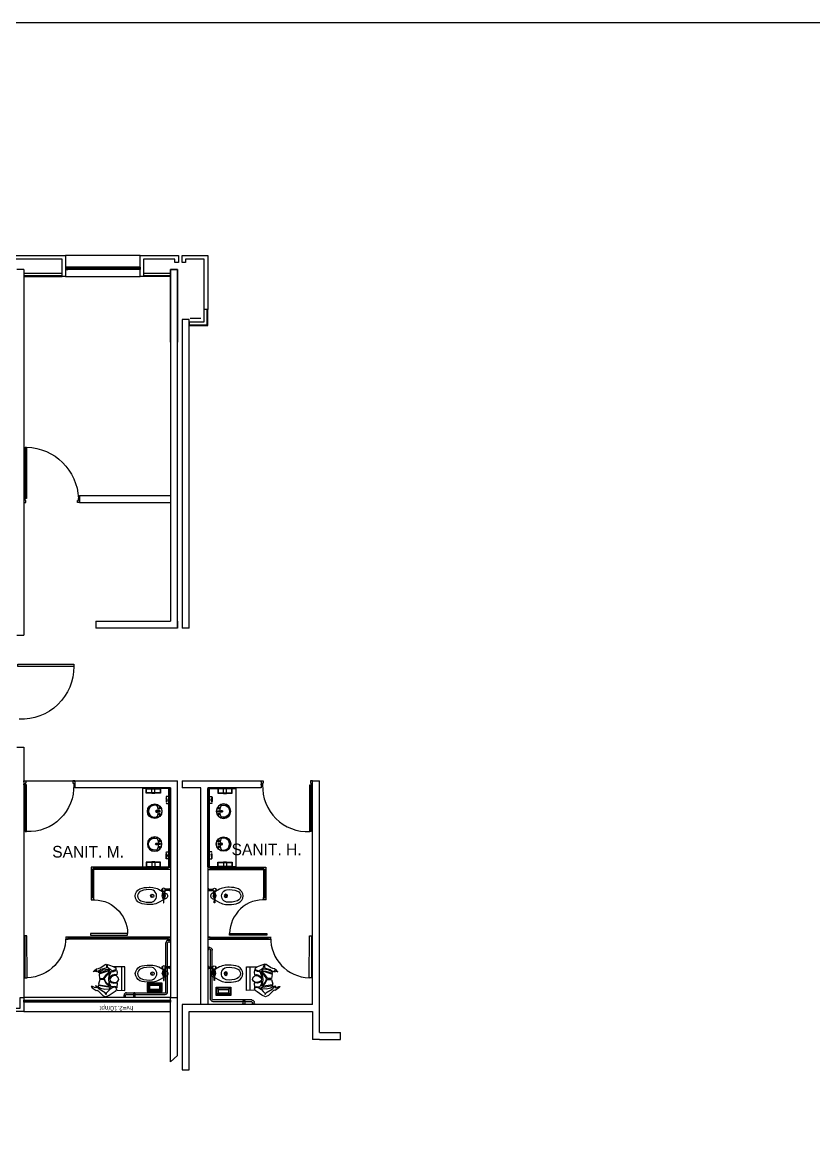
# Model space of a CAD drawing. Header units: millimetres. Extents: x 2523 to 2756, y 378 to 482.
# Drawn here: x 2699.3 to 2716.28, y 451.88 to 476.13 of the extents above; entities that cross this region are included whole.
import ezdxf

# ---------------------------------------------------------------- set-up
doc = ezdxf.new("R2010")
doc.units = ezdxf.units.MM
doc.linetypes.add('HIDDEN2', pattern=[0.1875, 0.125, -0.0625])
doc.layers.get('Defpoints').update_dxf_attribs({"color": 8})
doc.layers.add('CANCEL', color=6, linetype='Continuous')
doc.layers.add('MOBSANIT', color=161, linetype='Continuous')
doc.styles.add('BOLD', font='GOTHIC.TTF')
doc.styles.add('STYLE1', font='GOTHIC.TTF')

# ---------------------------------------------------------------- blocks, each defined once
blk = doc.blocks.new('PK120')
at = {"layer": 'CANCEL'}
blk.add_lwpolyline([(1.178, -0.025), (1.178, 1.175), (1.131, 1.175), (1.131, -0.025), (1.178, -0.025), (1.178, 1.165)], dxfattribs=at)
blk.add_arc((1.124, 0.05), 1.125, 89.6506, 182.5573, dxfattribs=at)
blk = doc.blocks.new('A$C2FAA7003')
for p, q in [((0.165, -0.13), (0.165, 0)), ((0.165, -0.15), (0.165, -0.14)), ((0.265, -0.13), (0.265, 0)), ((0.265, -0.15), (0.265, -0.14))]:
    blk.add_line(p, q)
for points in [[(0.44, -0.14), (-0.01, -0.14), (-0.01, 0.01), (0.44, 0.01)], [(0.43, -0.13), (0, -0.13), (0, 0), (0.43, 0)]]:
    blk.add_lwpolyline(points, close=True)
blk.add_lwpolyline([(0.265, -0.15), (0.165, -0.15)])
blk = doc.blocks.new('A$C13D72097')
at = {"linetype": 'HIDDEN2', "ltscale": 0.5}
for p, q in [((-0.046, 0.06), (-0.092, 0.014)), ((-0.092, 0), (0, -0.092)), ((0.053, -0.053), (-0.053, 0.053)), ((0.06, -0.046), (-0.046, 0.06)), ((-0.038, -0.025), (-0.079, -0.013)), ((-0.048, -0.044), (-0.036, -0.032)), ((-0.044, -0.048), (-0.032, -0.036)), ((-0.025, -0.038), (-0.013, -0.079)), ((0.014, -0.092), (0.06, -0.046))]:
    blk.add_line(p, q, dxfattribs=at)
for centre, radius, start, end in [((-0.085, 0.007), 0.01, 135, 225), ((0.236, 0.236), 0.404, 215.7351, 234.2649), ((-0.039, -0.029), 0.004, 315, 73.2347), ((-0.029, -0.039), 0.004, 16.7653, 135), ((0.007, -0.085), 0.01, 225, 315)]:
    blk.add_arc(centre, radius, start, end, dxfattribs=at)
blk = doc.blocks.new('A$C4AA2731D')
at = {"color": 8}
for p, q in [((0.079, 0.053), (0.103, 0.053)), ((0.091, 0.065), (0.091, 0.042)), ((0.144, 0.058), (0.168, 0.058)), ((0.148, 0.117), (0.164, 0.117)), ((0.233, 0.053), (0.21, 0.053)), ((0.221, 0.065), (0.221, 0.042))]:
    blk.add_line(p, q, dxfattribs=at)
for points in [[(0.076, 0.057, 0.247805), (0.087, 0.069, -0.116963), (0.095, 0.069, 0.247805), (0.106, 0.057, -0.116963), (0.106, 0.05, 0.247805), (0.095, 0.038, -0.116963), (0.087, 0.038, 0.247805), (0.076, 0.05, -0.116963)], [(0.148, 0.117), (0.144, 0.058, 0.015831), (0.144, 0.058), (0.144, 0.041, 0.414214), (0.147, 0.038), (0.165, 0.038, 0.414214), (0.168, 0.041), (0.168, 0.058, 0.015831), (0.168, 0.058), (0.164, 0.117, -0.015831), (0.164, 0.117), (0.164, 0.129, 0.414214), (0.161, 0.131), (0.151, 0.131, 0.414214), (0.148, 0.129), (0.148, 0.117, -0.015831)], [(0.237, 0.057, -0.247805), (0.225, 0.069, 0.116963), (0.218, 0.069, -0.247805), (0.206, 0.057, 0.116963), (0.206, 0.05, -0.247805), (0.218, 0.038, 0.116963), (0.225, 0.038, -0.247805), (0.237, 0.05, 0.116963)]]:
    blk.add_lwpolyline(points, format="xyb", close=True)
for centre, radius in [((0.156, 0.156), 0.156), ((0.091, 0.053), 0.00217), ((0.091, 0.053), 0.00217), ((0.156, 0.045), 0.00331), ((0.221, 0.053), 0.00217), ((0.221, 0.053), 0.00217)]:
    blk.add_circle(centre, radius)
blk.add_circle((0.156, 0.156), 0.15, dxfattribs=at)
for centre, radius, start, end in [((0.156, 0.156), 0.13, 338.4712, 201.5288), ((0.156, 0.361), 0.281, 238.7221, 267.8672), ((0.091, 0.053), 0.0145, 106.4867, 163.5133), ((0.091, 0.053), 0.0145, 196.4867, 253.5133), ((0.091, 0.053), 0.0145, 16.4867, 73.5133), ((0.091, 0.053), 0.0145, 286.4867, 343.5133), ((0.156, 0.118), 0.0193, 298.3264, 242.8889), ((0.156, 0.118), 0.0121, 129.7918, 224.4169), ((0.156, 0.118), 0.0121, 315.5831, 50.2082), ((0.156, 0.361), 0.281, 272.1328, 301.2779), ((0.221, 0.053), 0.0145, 106.4867, 163.5133), ((0.221, 0.053), 0.0145, 196.4867, 253.5133), ((0.221, 0.053), 0.0145, 16.4867, 73.5133), ((0.221, 0.053), 0.0145, 286.4867, 343.5133)]:
    blk.add_arc(centre, radius, start, end, dxfattribs=at)
blk = doc.blocks.new('PK80')
at = {"layer": 'CANCEL'}
blk.add_lwpolyline([(-0.759, -0.02), (-0.759, 0.78), (-0.723, 0.78), (-0.723, -0.02), (-0.759, -0.02), (-0.759, 0.773)], dxfattribs=at)
blk.add_arc((-0.734, 0.045), 0.735, 356.3888, 89.1705, dxfattribs=at)
blk = doc.blocks.new('A$C05C22262')
for p, q in [((0.037, 0.735), (0.037, 0.644)), ((0.067, 0.735), (0.067, 0.644)), ((0.135, 0.63), (0.098, 0.63)), ((0.135, 0.599), (0.098, 0.599))]:
    blk.add_line(p, q)
at = {"color": 8}
for p, q in [((0.038, 0.735), (0.038, 0.742)), ((0.052, 0.735), (0.052, 0.742)), ((0.066, 0.735), (0.066, 0.742)), ((0.033, 0.586), (0.033, 0.584)), ((0.037, 0.579), (0.037, 0.584)), ((0.052, 0.579), (0.052, 0.584)), ((0.067, 0.579), (0.067, 0.584)), ((0.071, 0.586), (0.071, 0.584)), ((0.098, 0.632), (0.085, 0.632)), ((0.085, 0.615), (0.098, 0.615)), ((0.098, 0.598), (0.085, 0.598)), ((0.19, 0.615), (0.18, 0.615)), ((0.185, 0.61), (0.185, 0.62)), ((0.221, 0.627), (0.218, 0.627)), ((0.221, 0.603), (0.218, 0.603)), ((0.234, 0.624), (0.221, 0.624)), ((0.234, 0.615), (0.221, 0.615)), ((0.234, 0.606), (0.221, 0.606))]:
    blk.add_line(p, q, dxfattribs=at)
for points in [[(0.025, 0.75), (0.079, 0.75, -0.443315), (0.071, 0.742), (0.033, 0.742, -0.443315)], [(0.049, 0.579), (0.056, 0.579), (0.056, 0.577, -0.414214), (0.054, 0.575), (0.051, 0.575, -0.414214), (0.049, 0.577)], [(0.254, 0.611), (0.329, 0.609, 0.421553), (0.334, 0.614), (0.334, 0.616, 0.421553), (0.329, 0.621), (0.254, 0.619)]]:
    blk.add_lwpolyline(points, format="xyb", close=True, dxfattribs=at)
for points in [[(0.072, 0.742), (0.072, 0.735), (0.033, 0.735), (0.033, 0.742)], [(0.032, 0.584), (0.073, 0.584), (0.073, 0.579), (0.032, 0.579)], [(0.198, 0.622), (0.198, 0.607), (0.185, 0.6), (0.172, 0.607), (0.172, 0.622), (0.185, 0.63)], [(0.234, 0.599), (0.221, 0.599), (0.221, 0.631), (0.234, 0.631)], [(0.247, 0.604), (0.234, 0.604), (0.234, 0.626), (0.247, 0.626)], [(0.254, 0.608), (0.247, 0.608), (0.247, 0.622), (0.254, 0.622)]]:
    blk.add_lwpolyline(points, close=True, dxfattribs=at)
for points in [[(0.269, 0.611), (0.328, 0.505, -0.085425), (0.366, 0.379), (0.37, 0.328), (0.37, 0.304, -0.095638), (0.336, 0.101, -0.260174), (0.185, 0, -0.260174), (0.034, 0.101, -0.095638), (0, 0.304), (0, 0.328), (0.004, 0.379, -0.085425), (0.042, 0.505), (0.091, 0.592)], [(0.085, 0.635, 0.154601), (0.073, 0.644), (0.032, 0.644, 0.455032), (0.032, 0.586), (0.071, 0.586, 0.259938), (0.085, 0.595)], [(0.112, 0.63), (0.133, 0.668, -0.290731), (0.183, 0.7), (0.185, 0.7), (0.187, 0.7, -0.290731), (0.237, 0.668), (0.264, 0.619)]]:
    blk.add_lwpolyline(points, format="xyb")
blk.add_lwpolyline([(0.085, 0.592), (0.085, 0.638), (0.098, 0.638), (0.098, 0.592)], close=True)
blk.add_lwpolyline([(0.159, 0.592), (0.135, 0.592), (0.135, 0.638), (0.159, 0.638)])
blk.add_lwpolyline([(0.185, 0.463, 0.094025), (0.131, 0.451, 0.231007), (0.052, 0.359), (0.052, 0.359, 0.115347), (0.08, 0.121, 0.246972), (0.185, 0.05, 0.246972), (0.29, 0.121, 0.115347), (0.318, 0.359), (0.318, 0.359, 0.231007), (0.239, 0.451, 0.094025)], format="xyb", close=True)
for radius in [0.035, 0.0095]:
    blk.add_circle((0.185, 0.615), radius)
blk.add_circle((0.185, 0.37), 0.0362, dxfattribs=at)
blk.add_arc((0.185, 0.331), 0.0362, 32.8341, 147.1659, dxfattribs=at)
blk = doc.blocks.new('WC')
at = {"layer": 'MOBSANIT', "rotation": 180}
blk.add_blockref('A$C05C22262', (0.17, 0.75), dxfattribs=at)
blk = doc.blocks.new('A$C51FC1428')
at = {"color": 0, "linetype": 'ByBlock'}
blk.add_line((0.64, 0.648), (0.134, 0.653), dxfattribs=at)
for points in [[(0.188, 0.103), (0.198, 0.073), (0.221, 0.03), (0.22, 0), (0.187, 0.025), (0.135, 0.105), (0.139, 0.129), (0.127, 0.152), (0.024, 0.252), (0, 0.311), (0.031, 0.39), (0.106, 0.495), (0.133, 0.534), (0.168, 0.55), (0.196, 0.527), (0.203, 0.498), (0.19, 0.454), (0.152, 0.402), (0.114, 0.36), (0.076, 0.324), (0.046, 0.321), (0.085, 0.303), (0.165, 0.172), (0.2, 0.134), (0.225, 0.112), (0.232, 0.094), (0.203, 0.112)], [(0.296, 0.56), (0.19, 0.55), (0.211, 0.525), (0.218, 0.498), (0.209, 0.44), (0.239, 0.412), (0.294, 0.393), (0.333, 0.392), (0.303, 0.436), (0.293, 0.484)], [(0.399, 0.588), (0.43, 0.567), (0.454, 0.534), (0.458, 0.503), (0.443, 0.457), (0.422, 0.428), (0.381, 0.402), (0.344, 0.409), (0.32, 0.441), (0.31, 0.477), (0.307, 0.507), (0.311, 0.544), (0.33, 0.574), (0.366, 0.595)], [(0.404, 0.389), (0.456, 0.396), (0.517, 0.42), (0.542, 0.438), (0.541, 0.483), (0.56, 0.532), (0.569, 0.546), (0.528, 0.559), (0.467, 0.549), (0.474, 0.508), (0.463, 0.461), (0.429, 0.411)], [(0.534, 0.046), (0.561, 0.075), (0.596, 0.117), (0.608, 0.156), (0.629, 0.207), (0.692, 0.301), (0.701, 0.325), (0.68, 0.394), (0.649, 0.473), (0.618, 0.523), (0.596, 0.539), (0.574, 0.522), (0.556, 0.461), (0.583, 0.407), (0.627, 0.354), (0.663, 0.348), (0.681, 0.331), (0.659, 0.332), (0.628, 0.332), (0.615, 0.313), (0.587, 0.211), (0.554, 0.174), (0.533, 0.109), (0.538, 0.104), (0.56, 0.125), (0.558, 0.101), (0.534, 0.046)], [(0.194, 0.416), (0.239, 0.156), (0.218, 0.146), (0.185, 0.202), (0.16, 0.292), (0.166, 0.391)], [(0.268, 0.157), (0.257, 0.17), (0.218, 0.391), (0.284, 0.321), (0.366, 0.276), (0.372, 0.216), (0.369, 0.185)], [(0.237, 0.398), (0.284, 0.338), (0.342, 0.302), (0.395, 0.289), (0.395, 0.289), (0.534, 0.399), (0.542, 0.414), (0.461, 0.383), (0.373, 0.371), (0.287, 0.38)], [(0.39, 0.181), (0.391, 0.265), (0.484, 0.334), (0.548, 0.394), (0.546, 0.359), (0.491, 0.187), (0.48, 0.169)]]:
    blk.add_lwpolyline(points, close=True, dxfattribs=at)
for points in [[(0.139, 0.558), (0.13, 0.72), (0.641, 0.72), (0.638, 0.489)], [(0.564, 0.402), (0.548, 0.303), (0.505, 0.164), (0.527, 0.157), (0.579, 0.257), (0.593, 0.356), (0.564, 0.402)]]:
    blk.add_lwpolyline(points, dxfattribs=at)
blk = doc.blocks.new('A$C730E3545')
for p, q in [((0.32, 0.18), (0, 0.18)), ((0, 0.18), (0, 0)), ((0, 0), (0.32, 0)), ((0.3, 0.16), (0.02, 0.16)), ((0.05, 0.13), (0.02, 0.16)), ((0.02, 0.16), (0.02, 0.02)), ((0.05, 0.05), (0.02, 0.02)), ((0.02, 0.02), (0.3, 0.02)), ((0.27, 0.13), (0.05, 0.13)), ((0.05, 0.13), (0.05, 0.05)), ((0.05, 0.05), (0.27, 0.05)), ((0.3, 0.16), (0.27, 0.13)), ((0.27, 0.05), (0.27, 0.13)), ((0.3, 0.02), (0.27, 0.05)), ((0.3, 0.02), (0.3, 0.16)), ((0.32, 0), (0.32, 0.18))]:
    blk.add_line(p, q)
blk = doc.blocks.new('A$C6D5A01A4')
for p, q in [((-0.376, 0.506), (-0.376, 0.512)), ((-0.376, 0.506), (-0.304, 0.506)), ((-0.376, 0.506), (-0.304, 0.506)), ((-0.358, 0.467), (-0.358, 0.506)), ((-0.322, 0.467), (-0.322, 0.506)), ((-0.304, 0.506), (-0.304, 0.512)), ((-0.304, 0.506), (-0.304, 0.512)), ((0.75, 0.45), (-0.304, 0.45)), ((0.75, 0.414), (-0.304, 0.414)), ((0.767, -0.433), (0.767, 0.396)), ((0.803, -0.433), (0.803, 0.396)), ((0.86, -0.451), (0.821, -0.451)), ((0.86, -0.486), (0.821, -0.486))]:
    blk.add_line(p, q)
for points in [[(0.865, -0.301), (0.86, -0.301), (0.86, -0.23), (0.865, -0.23)], [(0.865, -0.504), (0.86, -0.504), (0.86, -0.433), (0.865, -0.433)]]:
    blk.add_lwpolyline(points)
blk.add_lwpolyline([(0.86, -0.248), (0.785, -0.248, 1), (0.785, -0.283), (0.86, -0.283)], format="xyb")
for centre, radius, start, end in [((-0.304, 0.467), 0.0533, 180, 270), ((-0.304, 0.467), 0.0178, 180, 270), ((0.75, 0.396), 0.0533, 360, 90), ((0.75, 0.396), 0.0178, 360, 90), ((0.821, -0.433), 0.0533, 180, 270), ((0.821, -0.433), 0.0178, 180, 270)]:
    blk.add_arc(centre, radius, start, end)
blk = doc.blocks.new('PK')
at = {"layer": 'CANCEL'}
blk.add_lwpolyline([(-0.878, -0.025), (-0.878, 0.875), (-0.831, 0.875), (-0.831, -0.025), (-0.878, -0.025), (-0.878, 0.865)], dxfattribs=at)
blk.add_arc((-0.858, 0.017), 0.858, 358.8557, 88.1601, dxfattribs=at)
blk = doc.blocks.new('P95')
at = {"color": 2}
blk.add_lwpolyline([(0.032, 1.089), (0.032, 0.086), (0.032, 1.089), (0.059, 1.089), (0.059, 0.086), (0.032, 0.086)], close=True, dxfattribs=at)
for points in [[(0, 0.017), (0, 0.001), (0.043, 0.001), (0.043, 0.045), (0.028, 0.045), (0.028, 0.086), (0, 0.086), (0, 0.069)], [(1.1, 0.017), (1.1, 0.001), (1.057, 0.001), (1.057, 0.045), (1.072, 0.045), (1.072, 0.086), (1.1, 0.086), (1.1, 0.069)]]:
    blk.add_lwpolyline(points, dxfattribs=at)
at = {"color": 7}
blk.add_arc((0.102, 0.119), 0.971, 358.0603, 92.5045, dxfattribs=at)
blk = doc.blocks.new('P120')
at = {"color": 2}
for points in [[(0.016, 1.2), (0, 1.2), (0, 1.157), (0.044, 1.157), (0.044, 1.172), (0.085, 1.172), (0.085, 1.2), (0.068, 1.2)], [(0.016, 0), (0, 0), (0, 0.043), (0.044, 0.043), (0.044, 0.028), (0.085, 0.028), (0.085, 0), (0.068, 0)]]:
    blk.add_lwpolyline(points, dxfattribs=at)
blk.add_lwpolyline([(1.188, 0.032), (0.085, 0.032), (1.188, 0.032), (1.188, 0.059), (0.085, 0.059), (0.085, 0.032)], close=True, dxfattribs=at)
at = {"color": 8}
blk.add_arc((0.045, 0.029), 1.144, 1.5037, 87.9825, dxfattribs=at)

msp = doc.modelspace()

# ---------------------------------------------------------------- linework, layer by layer
for p, q in [((2702.727, 470.9792), (2702.727, 471.129)), ((2699.327, 470.8291), (2699.177, 470.8291)), ((2699.327, 470.8292), (2699.327, 466.9076)), ((2699.327, 470.8292), (2699.327, 462.9791)), ((2699.327, 470.7543), (2700.1507, 470.7543)), ((2701.8257, 470.8791), (2700.2257, 470.8791)), ((2701.8257, 470.8541), (2700.2257, 470.8541)), ((2701.8257, 470.8291), (2700.2257, 470.8291)), ((2702.477, 470.7466), (2702.477, 470.6943)), ((2702.477, 470.6943), (2702.477, 470.6793)), ((2702.887, 469.6441), (2702.887, 469.7041)), ((2703.127, 469.7791), (2702.8976, 469.7791)), ((2702.887, 469.6441), (2702.887, 469.6291)), ((2703.277, 469.6291), (2702.8976, 469.6291)), ((2700.527, 465.9791), (2702.477, 465.9791)), ((2700.527, 465.9791), (2700.527, 465.8291)), ((2700.527, 465.8291), (2702.477, 465.8291)), ((2700.877, 463.2791), (2702.477, 463.2791)), ((2700.877, 463.2791), (2700.877, 463.1291)), ((2702.627, 463.1291), (2700.877, 463.1291)), ((2702.627, 463.1291), (2702.477, 463.1291)), ((2702.877, 463.1291), (2702.727, 463.1291)), ((2699.177, 462.9791), (2699.327, 462.9791)), ((2699.177, 460.579), (2699.327, 460.579)), ((2699.327, 460.579), (2699.327, 455.204)), ((2699.327, 459.8541), (2700.427, 459.8541)), ((2700.427, 459.8541), (2702.627, 459.8541)), ((2700.427, 459.8541), (2700.427, 459.7041)), ((2702.627, 455.2042), (2702.627, 459.8541)), ((2702.727, 459.8541), (2704.427, 459.8541)), ((2702.727, 459.8541), (2702.727, 459.7041)), ((2704.427, 459.8541), (2704.427, 459.7041)), ((2705.527, 455.0529), (2705.527, 459.8541)), ((2705.527, 459.8541), (2705.677, 459.8541)), ((2705.677, 454.4541), (2705.677, 459.8541)), ((2702.477, 459.7041), (2700.427, 459.7041)), ((2702.477, 459.7041), (2702.477, 455.2042)), ((2703.127, 459.7041), (2702.727, 459.7041)), ((2703.127, 455.0541), (2703.127, 459.7041)), ((2704.427, 459.7041), (2703.277, 459.7041)), ((2703.277, 459.7041), (2703.277, 455.0541)), ((2700.827, 458.0041), (2700.777, 458.0041)), ((2700.777, 458.0041), (2700.777, 457.9541)), ((2700.827, 458.0041), (2700.777, 458.0041)), ((2700.777, 458.0041), (2700.777, 457.9541)), ((2702.477, 458.0041), (2700.777, 458.0041)), ((2700.827, 458.0041), (2700.777, 458.0041)), ((2700.777, 458.0041), (2700.777, 457.9541)), ((2700.827, 458.0041), (2700.777, 458.0041)), ((2700.777, 458.0041), (2700.777, 457.9541)), ((2700.777, 457.9541), (2700.777, 457.304)), ((2700.777, 457.9541), (2700.827, 457.9541)), ((2700.777, 457.9541), (2700.827, 457.9541)), ((2702.477, 457.9541), (2700.777, 457.9541)), ((2700.777, 457.9541), (2700.827, 457.9541)), ((2700.777, 457.9541), (2700.827, 457.9541)), ((2700.787, 458.0041), (2700.787, 458.0042)), ((2700.787, 458.0041), (2700.787, 458.0042)), ((2700.787, 458.0041), (2700.787, 458.0042)), ((2700.787, 458.0041), (2700.787, 458.0042)), ((2700.787, 457.9541), (2700.787, 457.354)), ((2700.817, 458.0041), (2700.817, 458.0042)), ((2700.817, 458.0041), (2700.817, 458.0042)), ((2700.817, 458.0041), (2700.817, 458.0042)), ((2700.817, 458.0041), (2700.817, 458.0042)), ((2700.817, 457.9541), (2700.817, 457.354)), ((2700.827, 457.9541), (2700.827, 458.0041)), ((2700.827, 457.9541), (2700.827, 458.0041)), ((2700.827, 457.9541), (2700.827, 458.0041)), ((2700.827, 457.9541), (2700.827, 458.0041)), ((2702.427, 457.9941), (2700.827, 457.9941)), ((2702.427, 457.9641), (2700.827, 457.9641)), ((2700.827, 457.9541), (2700.827, 457.304)), ((2703.277, 458.0041), (2704.527, 458.0041)), ((2703.277, 457.9541), (2704.527, 457.9541)), ((2703.327, 457.9941), (2704.477, 457.9941)), ((2703.327, 457.9641), (2704.477, 457.9641)), ((2704.477, 458.0041), (2704.527, 458.0041)), ((2704.477, 457.9541), (2704.477, 458.0041)), ((2704.477, 458.0041), (2704.527, 458.0041)), ((2704.477, 457.9541), (2704.477, 458.0041)), ((2704.477, 458.0041), (2704.527, 458.0041)), ((2704.477, 457.9541), (2704.477, 458.0041)), ((2704.477, 458.0041), (2704.527, 458.0041)), ((2704.477, 457.9541), (2704.477, 458.0041)), ((2704.477, 457.9541), (2704.477, 457.304)), ((2704.527, 457.9541), (2704.477, 457.9541)), ((2704.527, 457.9541), (2704.477, 457.9541)), ((2704.527, 457.9541), (2704.477, 457.9541)), ((2704.527, 457.9541), (2704.477, 457.9541)), ((2704.487, 458.0041), (2704.487, 458.0042)), ((2704.487, 458.0041), (2704.487, 458.0042)), ((2704.487, 458.0041), (2704.487, 458.0042)), ((2704.487, 458.0041), (2704.487, 458.0042)), ((2704.487, 457.9541), (2704.487, 457.354)), ((2704.517, 458.0041), (2704.517, 458.0042)), ((2704.517, 458.0041), (2704.517, 458.0042)), ((2704.517, 458.0041), (2704.517, 458.0042)), ((2704.517, 458.0041), (2704.517, 458.0042)), ((2704.517, 457.9541), (2704.517, 457.354)), ((2704.527, 458.0041), (2704.527, 457.9541)), ((2704.527, 458.0041), (2704.527, 457.9541)), ((2704.527, 458.0041), (2704.527, 457.9541)), ((2704.527, 458.0041), (2704.527, 457.9541)), ((2704.527, 457.9541), (2704.527, 457.304)), ((2700.777, 457.354), (2700.777, 457.304)), ((2700.827, 457.354), (2700.777, 457.354)), ((2700.827, 457.304), (2700.827, 457.354)), ((2704.477, 457.354), (2704.527, 457.354)), ((2704.477, 457.304), (2704.477, 457.354)), ((2704.527, 457.354), (2704.527, 457.304)), ((2700.777, 457.304), (2700.827, 457.304)), ((2704.527, 457.304), (2704.477, 457.304)), ((2702.477, 456.5041), (2700.227, 456.5041)), ((2700.277, 456.5041), (2700.227, 456.5041)), ((2700.227, 456.5041), (2700.227, 456.4541)), ((2700.277, 456.5041), (2700.227, 456.5041)), ((2700.227, 456.5041), (2700.227, 456.4541)), ((2702.477, 456.4541), (2700.227, 456.4541)), ((2700.227, 456.4541), (2700.277, 456.4541)), ((2700.227, 456.4541), (2700.277, 456.4541)), ((2700.237, 456.5041), (2700.237, 456.5042)), ((2700.237, 456.5041), (2700.237, 456.5042)), ((2700.267, 456.5041), (2700.267, 456.5042)), ((2700.267, 456.5041), (2700.267, 456.5042)), ((2700.277, 456.4541), (2700.277, 456.5041)), ((2700.277, 456.4541), (2700.277, 456.5041)), ((2702.427, 456.4941), (2700.277, 456.4941)), ((2702.427, 456.4641), (2700.277, 456.4641)), ((2703.277, 456.5041), (2704.627, 456.5041)), ((2703.277, 456.4541), (2704.627, 456.4541)), ((2703.327, 456.4941), (2704.577, 456.4941)), ((2703.327, 456.4641), (2704.577, 456.4641)), ((2704.577, 456.5041), (2704.627, 456.5041)), ((2704.577, 456.4541), (2704.577, 456.5041)), ((2704.577, 456.5041), (2704.627, 456.5041)), ((2704.577, 456.4541), (2704.577, 456.5041)), ((2704.627, 456.4541), (2704.577, 456.4541)), ((2704.627, 456.4541), (2704.577, 456.4541)), ((2704.587, 456.5041), (2704.587, 456.5042)), ((2704.587, 456.5041), (2704.587, 456.5042)), ((2704.617, 456.5041), (2704.617, 456.5042)), ((2704.617, 456.5041), (2704.617, 456.5042)), ((2704.627, 456.5041), (2704.627, 456.4541)), ((2704.627, 456.5041), (2704.627, 456.4541)), ((2702.477, 453.8278), (2702.477, 455.2042)), ((2702.477, 455.2042), (2702.627, 455.2042)), ((2702.477, 455.2042), (2702.627, 455.2042)), ((2702.627, 453.9642), (2702.627, 455.2042)), ((2699.377, 455.1253), (2702.427, 455.1253)), ((2705.527, 454.9029), (2705.527, 454.3041)), ((2705.677, 454.4541), (2706.1269, 454.4541)), ((2706.1269, 454.3041), (2706.1269, 454.4541)), ((2705.677, 454.3041), (2705.527, 454.3041)), ((2705.677, 454.3041), (2706.1269, 454.3041)), ((2702.627, 453.9642), (2702.477, 453.8278))]:
    msp.add_line(p, q)
for points in [[(2698.652, 471.0541), (2698.652, 470.8291), (2698.577, 470.8291), (2698.577, 471.1291), (2700.2257, 471.1291), (2700.2257, 470.6793), (2700.1507, 470.6793), (2700.1507, 471.0541)], [(2701.8257, 471.1291), (2700.2257, 471.1291), (2700.2257, 470.6793), (2701.8257, 470.6793)], [(2701.9007, 471.0541), (2701.9007, 470.6793), (2701.8257, 470.6793), (2701.8257, 471.1291), (2702.6474, 471.1291), (2702.6474, 470.9791), (2702.5724, 470.9791), (2702.5724, 471.0541)], [(2700.1507, 470.6943), (2699.327, 470.6943), (2699.327, 470.6793), (2700.1507, 470.6793)], [(2700.2257, 470.8791), (2700.2257, 470.8291), (2700.2757, 470.8291), (2700.2757, 470.8791)], [(2701.8257, 470.8791), (2701.8257, 470.8291), (2701.7757, 470.8291), (2701.7757, 470.8791)], [(2700.777, 458.0041), (2700.777, 457.9541), (2700.827, 457.9541), (2700.827, 458.0041)], [(2700.777, 458.0041), (2700.777, 457.9541), (2700.827, 457.9541), (2700.827, 458.0041)], [(2700.777, 458.0041), (2700.777, 457.9541), (2700.827, 457.9541), (2700.827, 458.0041)], [(2700.777, 458.0041), (2700.777, 457.9541), (2700.827, 457.9541), (2700.827, 458.0041)], [(2700.777, 458.0041), (2700.777, 457.9541), (2700.827, 457.9541), (2700.827, 458.0041)], [(2700.777, 458.0041), (2700.777, 457.9541), (2700.827, 457.9541), (2700.827, 458.0041)], [(2700.777, 458.0041), (2700.777, 457.9541), (2700.827, 457.9541), (2700.827, 458.0041)], [(2700.777, 458.0041), (2700.777, 457.9541), (2700.827, 457.9541), (2700.827, 458.0041)], [(2702.477, 458.0041), (2702.477, 457.9541), (2702.427, 457.9541), (2702.427, 458.0041)], [(2703.277, 458.0041), (2703.277, 457.9541), (2703.327, 457.9541), (2703.327, 458.0041)], [(2704.527, 458.0041), (2704.527, 457.9541), (2704.477, 457.9541), (2704.477, 458.0041)], [(2704.527, 458.0041), (2704.527, 457.9541), (2704.477, 457.9541), (2704.477, 458.0041)], [(2704.527, 458.0041), (2704.527, 457.9541), (2704.477, 457.9541), (2704.477, 458.0041)], [(2704.527, 458.0041), (2704.527, 457.9541), (2704.477, 457.9541), (2704.477, 458.0041)], [(2704.527, 458.0041), (2704.527, 457.9541), (2704.477, 457.9541), (2704.477, 458.0041)], [(2704.527, 458.0041), (2704.527, 457.9541), (2704.477, 457.9541), (2704.477, 458.0041)], [(2704.527, 458.0041), (2704.527, 457.9541), (2704.477, 457.9541), (2704.477, 458.0041)], [(2704.527, 458.0041), (2704.527, 457.9541), (2704.477, 457.9541), (2704.477, 458.0041)], [(2700.227, 456.5041), (2700.227, 456.4541), (2700.277, 456.4541), (2700.277, 456.5041)], [(2700.227, 456.5041), (2700.227, 456.4541), (2700.277, 456.4541), (2700.277, 456.5041)], [(2700.227, 456.5041), (2700.227, 456.4541), (2700.277, 456.4541), (2700.277, 456.5041)], [(2700.227, 456.5041), (2700.227, 456.4541), (2700.277, 456.4541), (2700.277, 456.5041)], [(2702.477, 456.5041), (2702.477, 456.4541), (2702.427, 456.4541), (2702.427, 456.5041)], [(2703.277, 456.5041), (2703.277, 456.4541), (2703.327, 456.4541), (2703.327, 456.5041)], [(2704.627, 456.5041), (2704.627, 456.4541), (2704.577, 456.4541), (2704.577, 456.5041)], [(2704.627, 456.5041), (2704.627, 456.4541), (2704.577, 456.4541), (2704.577, 456.5041)], [(2704.627, 456.5041), (2704.627, 456.4541), (2704.577, 456.4541), (2704.577, 456.5041)], [(2704.627, 456.5041), (2704.627, 456.4541), (2704.577, 456.4541), (2704.577, 456.5041)], [(2699.252, 454.979), (2699.252, 455.204), (2699.327, 455.204), (2699.327, 454.904), (2696.577, 454.904), (2696.577, 455.204), (2696.6518, 455.204), (2696.6518, 454.979)], [(2699.327, 454.9042), (2702.477, 454.9042), (2702.477, 455.2042), (2699.327, 455.2042)], [(2699.377, 455.1465), (2699.377, 455.1042), (2699.327, 455.1042), (2699.327, 455.1465)], [(2702.477, 455.1042), (2699.327, 455.1042), (2699.327, 455.1465), (2702.477, 455.1465)], [(2702.477, 455.1465), (2702.477, 455.1042), (2702.427, 455.1042), (2702.427, 455.1465)]]:
    msp.add_lwpolyline(points, close=True)
for points in [[(2703.277, 469.9678), (2703.202, 469.9678), (2703.202, 471.0543), (2702.802, 471.0543), (2702.802, 470.9791), (2702.727, 470.9791), (2702.727, 471.1291), (2703.277, 471.1291), (2703.277, 469.9678)], [(2702.477, 470.7466), (2701.9007, 470.7466), (2701.9007, 470.6793)], [(2702.477, 470.6943), (2701.9007, 470.6943), (2701.9007, 470.6793)], [(2702.477, 470.6793), (2701.9007, 470.6793), (2701.9007, 470.6793)], [(2702.627, 463.1291), (2702.627, 470.8291), (2702.477, 470.8291), (2702.477, 463.2791)], [(2702.477, 469.2722), (2702.477, 470.8291), (2702.627, 470.8291), (2702.627, 469.2722)], [(2702.887, 469.6441), (2703.262, 469.6441), (2703.262, 469.9678)], [(2702.887, 469.7041), (2703.202, 469.7041), (2703.202, 469.9678)], [(2702.887, 469.6291), (2703.277, 469.6291), (2703.277, 469.9678)], [(2702.877, 463.1291), (2702.877, 469.7591), (2702.727, 469.7591), (2702.727, 463.1291)], [(2702.627, 463.2791), (2702.627, 463.1291)], [(2705.527, 455.0529), (2702.727, 455.0541), (2702.727, 453.6537), (2702.877, 453.6537), (2702.877, 454.9029), (2705.527, 454.9029)]]:
    msp.add_lwpolyline(points)
for points in [[(2700.2257, 470.8791), (2700.2257, 470.8291), (2700.2757, 470.8791), (2700.2757, 470.8291)], [(2701.8257, 470.8791), (2701.8257, 470.8291), (2701.7757, 470.8791), (2701.7757, 470.8291)], [(2699.377, 455.1465), (2699.377, 455.1042), (2699.327, 455.1465), (2699.327, 455.1042)], [(2702.477, 455.1465), (2702.477, 455.1042), (2702.427, 455.1465), (2702.427, 455.1042)]]:
    msp.add_solid(points)
at = {"layer": 'Defpoints'}
msp.add_lwpolyline([(2637.7002, 476.1288), (2717.3183, 476.1288), (2717.3183, 427.1975), (2637.7002, 427.1975)], close=True, dxfattribs=at)
at = {"layer": 'MOBSANIT'}
for points in [[(2701.8737, 459.6936), (2701.8737, 458.008), (2702.4737, 458.008), (2702.4737, 459.6936)], [(2702.4737, 458.008), (2702.4402, 458.008), (2702.4402, 459.6936), (2702.4737, 459.6936)], [(2703.8803, 459.6936), (2703.8803, 458.008), (2703.2803, 458.008), (2703.2803, 459.6936)], [(2703.2803, 458.008), (2703.3138, 458.008), (2703.3138, 459.6936), (2703.2803, 459.6936)]]:
    msp.add_lwpolyline(points, close=True, dxfattribs=at)

# ---------------------------------------------------------------- block references
at = {"xscale": -1}
for name, p, rotation in [('P120', (2699.327, 465.8291), 270), ('PK120', (2699.227, 461.1791), 270), ('P95', (2699.327, 459.8541), 180), ('PK80', (2700.777, 457.304), 270), ('PK', (2700.227, 456.5041), 180.1132172860412), ('A$C51FC1428', (2700.774, 455.2228), 270.0000000057572)]:
    msp.add_blockref(name, p, dxfattribs=dict(at, rotation=rotation))
for name, p, rotation in [('P95', (2705.527, 459.8541), 180), ('PK80', (2704.527, 457.304), 90.00000000000001), ('PK', (2704.627, 456.5041), 179.8867827139589), ('A$C51FC1428', (2704.83, 455.2228), 89.99999999424286)]:
    msp.add_blockref(name, p, dxfattribs=dict(rotation=rotation))
at = {"layer": 'MOBSANIT', "extrusion": (0, 0, -1), "zscale": -0.6750000000465661}
for p, xscale, yscale in [((-2701.9624, 459.6839), -0.6750000000465661, 0.6749999998137355), ((-2703.7915, 459.6839), 0.6750000000465661, 0.6750000000465661)]:
    msp.add_blockref('A$C2FAA7003', p, dxfattribs=dict(at, xscale=xscale, yscale=yscale))
at = {"layer": 'MOBSANIT', "extrusion": (0, 0, -1), "xscale": -1, "zscale": -1}
for p, rotation in [((-2702.4511, 459.4462), 45.00000001816475), ((-2703.3029, 458.2554), 225.0000000181647)]:
    msp.add_blockref('A$C13D72097', p, dxfattribs=dict(at, rotation=rotation))
at = {"layer": 'MOBSANIT', "extrusion": (0, 0, -1), "zscale": -1}
for p, rotation in [((-2703.3029, 459.4462), 314.9999999818353), ((-2702.4511, 458.2554), 134.9999999818352)]:
    msp.add_blockref('A$C13D72097', p, dxfattribs=dict(at, rotation=rotation))
at = {"layer": 'MOBSANIT'}
for name, p, rotation in [('A$C4AA2731D', (2702.294, 459.0469), 90.00000000002166), ('A$C4AA2731D', (2703.4599, 458.6548), 270.0000000000217), ('WC', (2702.4662, 457.4007), 89.96243802940423), ('A$C6D5A01A4', (2701.9654, 456.0752), 269.9999999952728), ('WC', (2702.4712, 455.7323), 90.00000000596194), ('A$C730E3545', (2702.2987, 455.5153), 180)]:
    msp.add_blockref(name, p, dxfattribs=dict(at, rotation=rotation))
at = {"layer": 'MOBSANIT', "xscale": -1}
for name, p, rotation in [('A$C4AA2731D', (2703.4599, 459.0469), 269.9999999999783), ('A$C4AA2731D', (2702.294, 458.6548), 89.99999999997833), ('WC', (2703.2877, 457.4007), 270.0375619705957), ('A$C6D5A01A4', (2703.7885, 455.9191), 90.00000000472717), ('WC', (2703.2827, 455.7323), 269.9999999940381), ('A$C730E3545', (2703.4553, 455.4297), 180)]:
    msp.add_blockref(name, p, dxfattribs=dict(at, rotation=rotation))
at = {"layer": 'MOBSANIT', "extrusion": (0, 0, -1), "zscale": -0.6750000000465661, "rotation": 180}
for p, xscale, yscale in [((-2701.9624, 458.0177), 0.6750000000465661, 0.6750000000465661), ((-2703.7915, 458.0177), -0.6750000000465661, 0.6749999998137355)]:
    msp.add_blockref('A$C2FAA7003', p, dxfattribs=dict(at, xscale=xscale, yscale=yscale))

# ---------------------------------------------------------------- texts
at = {"char_height": 0.25, "attachment_point": 5, "style": 'STYLE1'}
for s, insert, width in [('SANIT. M. ', (2700.7088, 458.3325), 2.775303), ('SANIT. H. ', (2704.5405, 458.3823), 2.925303)]:
    msp.add_mtext(s, dxfattribs=dict(at, insert=insert, width=width))
at = {"insert": (2701.6794, 455.0556), "char_height": 0.1, "attachment_point": 7, "rotation": 180, "style": 'BOLD'}
msp.add_mtext('hv=2.10/npt', dxfattribs=at)

doc.saveas('drawing.dxf')
